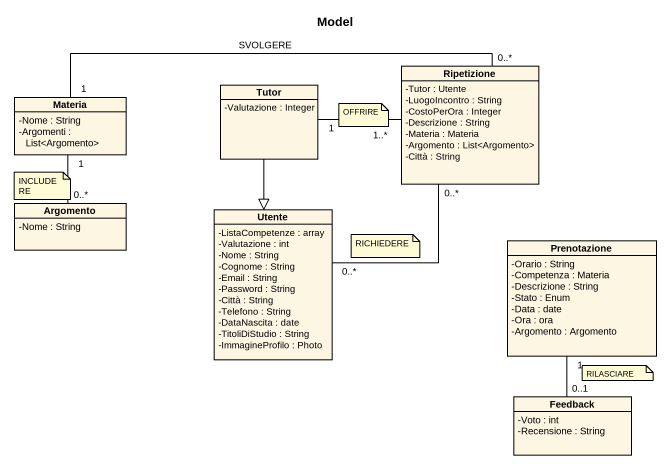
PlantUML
@startuml
title Model
hide circle
hide empty members
skinparam classAttributeIconSize 0
class Tutor {
  -Valutazione : Integer
}
class Ripetizione {
  -Tutor : Utente
  -LuogoIncontro : String
  -CostoPerOra : Integer
  -Descrizione : String
  -Materia : Materia
  -Argomento : List<Argomento>
  -Città : String
}
class Materia {
  -Nome : String
  -Argomenti : List<Argomento>
}
class Argomento {
  -Nome : String
}
class Utente {
  -ListaCompetenze : array
  -Valutazione : int
  -Nome : String
  -Cognome : String
  -Email : String
  -Password : String
  -Città : String
  -Telefono : String
  -DataNascita : date
  -TitoliDiStudio : String
  -ImmagineProfilo : Photo
}
class Prenotazione {
  -Orario : String
  -Competenza : Materia
  -Descrizione : String
  -Stato : Enum
  -Data : date
  -Ora : ora
  -Argomento : Argomento
}
class Feedback {
  -Voto : int
  -Recensione : String
}
Tutor "1" -right- "1..*" Ripetizione
Tutor --|> Utente
Ripetizione "0..*" -- "0..*" Utente
Materia "1" -right- "0..*" Ripetizione : SVOLGERE
Argomento "0..*" -up- "1" Materia
Prenotazione "1" -- "0..1" Feedback
note as N1
  OFFRIRE
end note
note as N2
  INCLUDERE
end note
note as N3
  RICHIEDERE
end note
note as N4
  RILASCIARE
end note
@enduml
